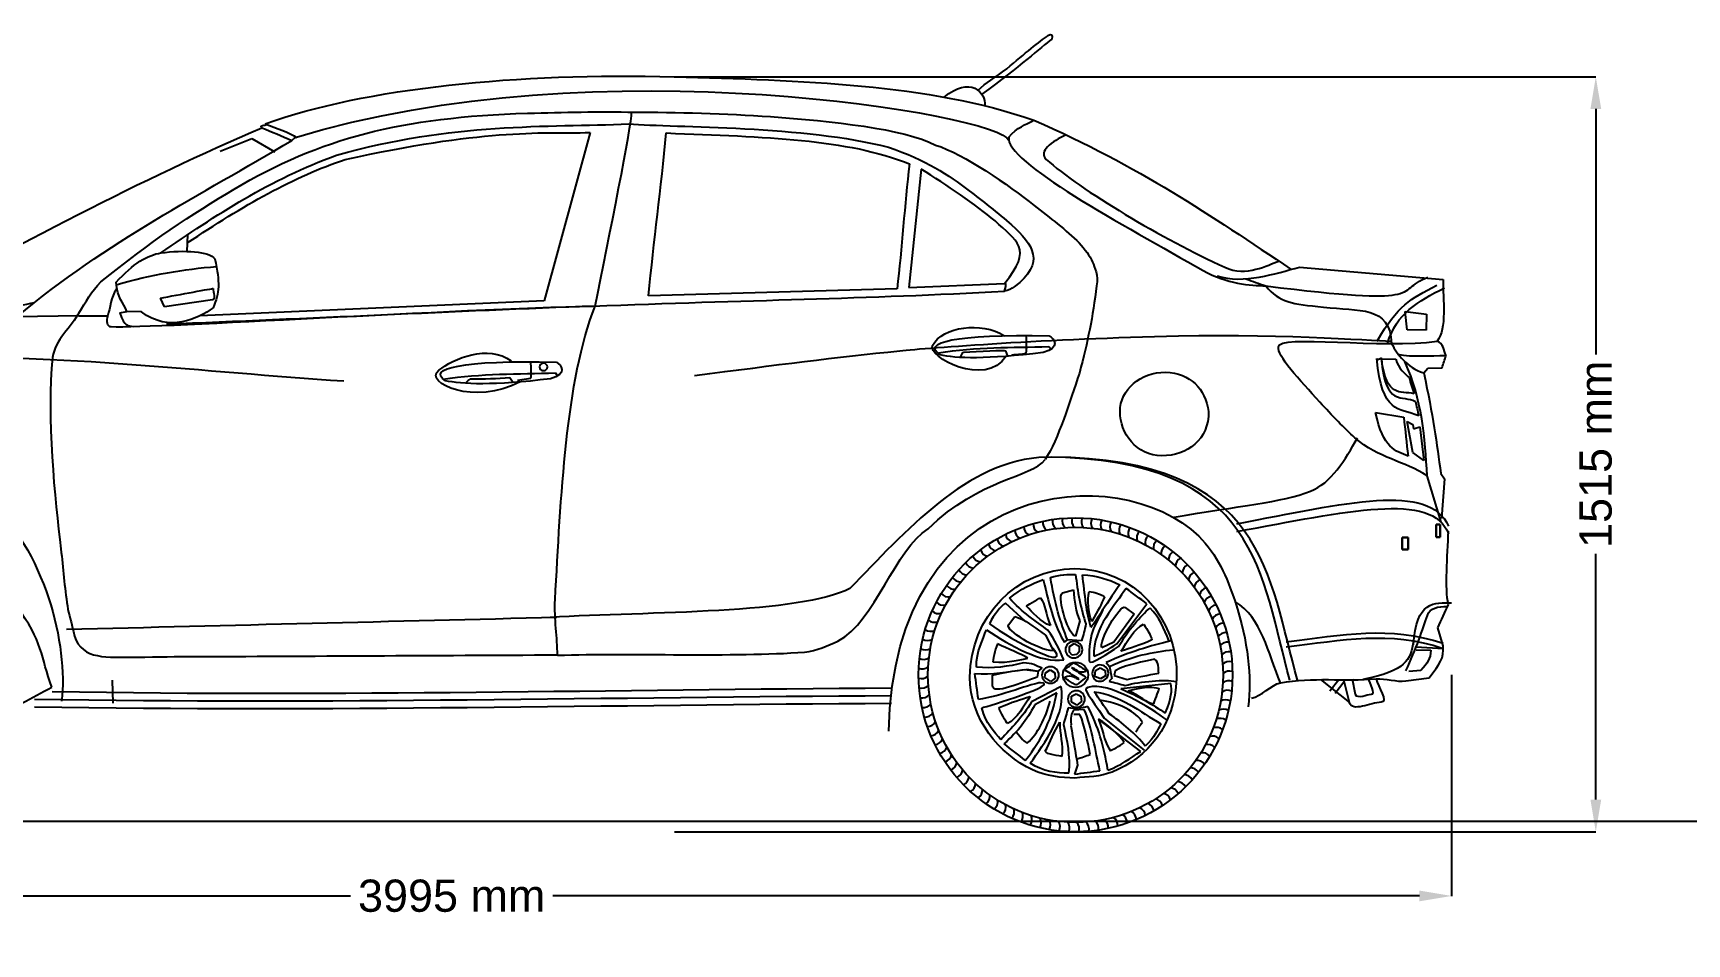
# Model space of a CAD drawing. Header units: millimetres. Extents: x 9317 to 18007, y 815 to 5389.
# Drawn here: x 11006 to 14347, y 3550 to 5389 of the extents above; entities that cross this region are included whole.
import ezdxf

# ---------------------------------------------------------------- set-up
doc = ezdxf.new("R2010")
doc.units = ezdxf.units.MM
doc.header["$MEASUREMENT"] = 0
doc.layers.add('Layer 1', color=7, linetype='Continuous')
doc.styles.get("Standard").update_dxf_attribs({"font": 'arial.ttf'})
doc.dimstyles.get("Standard").update_dxf_attribs({"dimtxt": 65, "dimasz": 65, "dimexe": 0.18, "dimexo": 0.0625, "dimgap": 20, "dimtad": 0, "dimdec": 1, "dimzin": 0, "dimdsep": 46, "dimtxsty": 'Standard', "dimcen": 0.09, "dimadec": 0, "dimazin": 0, "dimtfac": 1, "dimtdec": 1, "dimtofl": 0, "dimtmove": 0, "dimatfit": 3, "dimfxl": 0, "dimtolj": 1, "dimtzin": 0, "dimarcsym": 0})

# ---------------------------------------------------------------- blocks, each defined once
blk = doc.blocks.new('*D26')
at = {"color": 0, "lineweight": -2, "transparency": 16777216}
for p, q in [((9831.6, 4092.8), (9831.6, 3646.4)), ((13871.7, 4092.8), (13871.7, 3646.4)), ((9896.6, 3646.6), (11647.2, 3646.6)), ((13806.7, 3646.6), (12056.1, 3646.6))]:
    blk.add_line(p, q, dxfattribs=at)
at = {"color": 0, "transparency": 16777216}
for points in [[(9896.6, 3657.4), (9896.6, 3635.7), (9831.6, 3646.6)], [(13806.7, 3657.4), (13806.7, 3635.7), (13871.7, 3646.6)]]:
    blk.add_solid(points, dxfattribs=at)
at = {"layer": 'Defpoints', "color": 0, "transparency": 16777216}
for p in [(9831.6, 4092.9), (13871.7, 4092.9), (13871.7, 3646.6)]:
    blk.add_point(p, dxfattribs=at)
at = {"color": 0, "transparency": 16777216, "insert": (11851.7, 3646.6), "char_height": 65, "attachment_point": 5}
blk.add_mtext('\\A1;3995 mm', dxfattribs=at)
blk = doc.blocks.new('*D28')
at = {"color": 0, "lineweight": -2, "transparency": 16777216}
for p, q in [((12301.5, 5301), (14163.1, 5301)), ((14162.9, 5236), (14162.9, 4739.9)), ((14162.9, 3841.1), (14162.9, 4337.2)), ((12301.5, 3776.1), (14163.1, 3776.1))]:
    blk.add_line(p, q, dxfattribs=at)
at = {"color": 0, "transparency": 16777216}
for points in [[(14152.1, 5236), (14173.8, 5236), (14162.9, 5301)], [(14152.1, 3841.1), (14173.8, 3841.1), (14162.9, 3776.1)]]:
    blk.add_solid(points, dxfattribs=at)
at = {"layer": 'Defpoints', "color": 0, "transparency": 16777216}
for p in [(12301.4, 5301), (12301.4, 3776.1), (14162.9, 3776.1)]:
    blk.add_point(p, dxfattribs=at)
at = {"color": 0, "transparency": 16777216, "insert": (14162.9, 4538.6), "char_height": 65, "attachment_point": 5, "rotation": 90}
blk.add_mtext('\\A1;1515 mm', dxfattribs=at)

msp = doc.modelspace()

# ---------------------------------------------------------------- linework, layer by layer
at = {"color": 5}
msp.add_line((9316.64, 3797.72), (18006.54, 3797.72), dxfattribs=at)
for radius in [317.07, 298.03, 25.51, 25.51]:
    msp.add_circle((13111.88, 4093.13), radius)
for centre, start, end in [((13122.67, 4404.03), 160.73529, 224.08559), ((12989.27, 4379.03), 185.93529, 249.28559), ((13007.46, 4386.17), 182.33529, 245.68559), ((13026.07, 4392.14), 178.73529, 242.08559), ((13045.01, 4396.94), 175.13529, 238.48559), ((13064.22, 4400.54), 171.53529, 234.88559), ((13083.62, 4402.93), 167.93529, 231.28559), ((13103.12, 4404.09), 164.33529, 227.68559), ((13142.17, 4402.73), 157.13529, 220.48559), ((13161.55, 4400.22), 153.53529, 216.88559), ((13180.73, 4396.5), 149.93529, 213.28559), ((13199.64, 4391.57), 146.33529, 209.68559), ((13218.21, 4385.47), 142.73529, 206.08559), ((13236.36, 4378.22), 139.13529, 202.48559), ((13254.01, 4369.84), 135.53529, 198.88559), ((12937.87, 4350.99), 196.73529, 260.08559), ((12954.4, 4361.41), 193.13529, 256.48559), ((12971.56, 4370.77), 189.53529, 252.88559), ((13271.11, 4360.37), 131.93529, 195.28559), ((13287.57, 4349.85), 128.33529, 191.68559), ((13303.34, 4338.31), 124.73529, 188.08559), ((12906.92, 4327.15), 203.93529, 267.28559), ((12922.02, 4339.56), 200.33529, 263.68559), ((13318.36, 4325.8), 121.13529, 184.48559), ((13332.56, 4312.38), 117.53529, 180.88559), ((13345.89, 4298.09), 113.93529, 177.28559), ((12879.21, 4299.62), 211.13529, 274.48559), ((12892.63, 4313.82), 207.53529, 270.88559), ((13358.3, 4282.99), 110.33529, 173.68559), ((13369.74, 4267.14), 106.73529, 170.08559), ((12855.16, 4268.83), 218.33529, 281.68559), ((12866.7, 4284.6), 214.73529, 278.08559), ((13380.15, 4250.61), 103.13529, 166.48559), ((13389.51, 4233.45), 99.53529, 162.88559), ((12835.17, 4235.27), 225.53529, 288.88559), ((12844.64, 4252.36), 221.93529, 285.28559), ((13397.77, 4215.74), 95.93529, 159.28559), ((13404.91, 4197.55), 92.33529, 155.68559), ((12819.53, 4199.47), 232.73529, 296.08559), ((12826.79, 4217.61), 229.13529, 292.48559), ((13410.89, 4178.94), 88.73529, 152.08559), ((13415.68, 4160), 85.13529, 148.48559), ((12808.51, 4161.99), 239.93529, 303.28559), ((12813.43, 4180.9), 236.33529, 299.68559), ((13419.28, 4140.79), 81.53529, 144.88559), ((12802.27, 4123.42), 247.13529, 310.48559), ((12804.79, 4142.8), 243.53529, 306.88559), ((13421.67, 4121.39), 77.93529, 141.28559), ((13422.83, 4101.88), 74.33529, 137.68559), ((12800.98, 4103.92), 250.73529, 314.08559), ((13421.48, 4062.84), 67.13529, 130.48559), ((13422.77, 4082.34), 70.73529, 134.08559), ((12800.92, 4084.38), 254.33529, 317.68559), ((12802.08, 4064.87), 257.93529, 321.28559), ((13415.24, 4024.28), 59.93529, 123.28559), ((13418.96, 4043.46), 63.53529, 126.88559), ((12804.47, 4045.48), 261.53529, 324.88559), ((12808.07, 4026.27), 265.13529, 328.48559), ((13410.32, 4005.36), 56.33529, 119.68559), ((12812.86, 4007.32), 268.73529, 332.08559), ((12818.84, 3988.72), 272.33529, 335.68559), ((13396.96, 3968.65), 49.13529, 112.48559), ((13404.22, 3986.8), 52.73529, 116.08559), ((12825.98, 3970.52), 275.93529, 339.28559), ((12834.24, 3952.81), 279.53529, 342.88559), ((13379.11, 3933.9), 41.93529, 105.28559), ((13388.59, 3951), 45.53529, 108.88559), ((12843.6, 3935.66), 283.13529, 346.48559), ((12854.01, 3919.12), 286.73529, 350.08559), ((13357.05, 3901.66), 34.73529, 98.08559), ((13368.59, 3917.44), 38.33529, 101.68559), ((12865.45, 3903.28), 290.33529, 353.68559), ((12877.86, 3888.18), 293.93529, 357.28559), ((13316.83, 3859.11), 23.93529, 87.28559), ((13331.12, 3872.45), 27.53529, 90.88559), ((13344.54, 3886.65), 31.13529, 94.48559), ((12891.19, 3873.89), 297.53529, 0.88559), ((12905.39, 3860.46), 301.13529, 4.48559), ((12920.41, 3847.96), 304.73529, 8.08559), ((13269.35, 3824.85), 13.13529, 76.48559), ((13285.88, 3835.27), 16.73529, 80.08559), ((13301.73, 3846.71), 20.33529, 83.68559), ((12936.18, 3836.42), 308.33529, 11.68559), ((12952.65, 3825.89), 311.93529, 15.28559), ((12969.74, 3816.42), 315.53529, 18.88559), ((12987.39, 3808.04), 319.13529, 22.48559), ((13005.54, 3800.79), 322.73529, 26.08559), ((13197.68, 3794.12), 358.73529, 62.08559), ((13216.29, 3800.1), 2.33529, 65.68559), ((13234.48, 3807.23), 5.93529, 69.28559), ((13252.19, 3815.5), 9.53529, 72.88559), ((13024.11, 3794.69), 326.33529, 29.68559), ((13043.02, 3789.77), 329.93529, 33.28559), ((13062.2, 3786.04), 333.53529, 36.88559), ((13081.58, 3783.53), 337.13529, 40.48559), ((13101.08, 3782.24), 340.73529, 44.08559), ((13120.63, 3782.18), 344.33529, 47.68559), ((13140.13, 3783.34), 347.93529, 51.28559), ((13159.53, 3785.72), 351.53529, 54.88559), ((13178.74, 3789.32), 355.13529, 58.48559)]:
    msp.add_arc(centre, 18.51, start, end)
at = {"layer": 'Layer 1'}
for p, q in [((11528.83, 5172.63), (11536.68, 5179.56)), ((12131.13, 5188.24), (12038.18, 4848.62)), ((11383.98, 5150.73), (11447.97, 5176.51)), ((11447.97, 5176.51), (11494.74, 5149.42)), ((11317.09, 4948.42), (11318.66, 4982.36)), ((13564, 4916.66), (13854.38, 4891.46)), ((12038.18, 4848.62), (11343.25, 4818.33)), ((11098.41, 4818.44), (10973.23, 4816.21)), ((11098.41, 4818.44), (11157.33, 4818.44)), ((11181.64, 4824.34), (11195.37, 4827.13)), ((13778.12, 4826.97), (13820.8, 4821.61)), ((13778.12, 4826.97), (13820.8, 4821.61)), ((13782.13, 4789.91), (13778.12, 4826.97)), ((13820.8, 4821.61), (13820.32, 4789.22)), ((13820.8, 4821.61), (13820.32, 4789.22)), ((13820.32, 4789.22), (13782.13, 4789.91)), ((13820.32, 4789.22), (13782.13, 4789.91)), ((13793, 4542.1), (13781.58, 4604.54)), ((13781.58, 4604.54), (13793, 4598.93)), ((13793, 4598.93), (13794.33, 4590.13)), ((13794.33, 4590.13), (13807.54, 4594.12)), ((13807.54, 4594.12), (13815.33, 4525.83)), ((13815.33, 4525.83), (13793, 4542.1)), ((13848.41, 4396.87), (13840.67, 4396.87)), ((13840.67, 4396.87), (13840.67, 4371.15)), ((13840.67, 4396.87), (13848.41, 4396.87)), ((13840.67, 4371.15), (13840.67, 4396.87)), ((13848.41, 4371.15), (13848.41, 4396.87)), ((13848.41, 4396.87), (13848.41, 4371.15)), ((13783.55, 4370.31), (13771.66, 4370.31)), ((13771.66, 4370.31), (13771.66, 4346.19)), ((13771.66, 4370.31), (13783.55, 4370.31)), ((13771.66, 4346.19), (13771.66, 4370.31)), ((13771.66, 4346.19), (13783.55, 4346.19)), ((13783.55, 4346.19), (13771.66, 4346.19)), ((13783.55, 4346.19), (13783.55, 4370.31)), ((13783.55, 4370.31), (13783.55, 4346.19)), ((13840.67, 4371.15), (13848.41, 4371.15)), ((13848.41, 4371.15), (13840.67, 4371.15)), ((13099.4, 4150.23), (13109.27, 4156.09)), ((13099.55, 4139), (13099.4, 4150.23)), ((13109.27, 4156.09), (13119, 4150.91)), ((13119, 4150.91), (13119, 4139.5)), ((13799.86, 4149.49), (13854.4, 4146.57)), ((13105.43, 4133.14), (13099.55, 4139)), ((13114.62, 4133.96), (13105.43, 4133.14)), ((13119, 4139.5), (13114.62, 4133.96)), ((11165.79, 4082.32), (11167.52, 4035.83)), ((13050.13, 4087.55), (13050.97, 4097.11)), ((13061.7, 4079.68), (13050.13, 4087.55)), ((13050.97, 4097.11), (13060.68, 4103.3)), ((13060.68, 4103.3), (13070.42, 4097.45)), ((13070.91, 4086.55), (13061.7, 4079.68)), ((13070.42, 4097.45), (13070.91, 4086.55)), ((13151.18, 4090.05), (13152.37, 4101.94)), ((13162.42, 4085.19), (13151.18, 4090.05)), ((13152.37, 4101.94), (13161.58, 4106.97)), ((13161.58, 4106.97), (13171.95, 4102.12)), ((13172.47, 4090.88), (13162.42, 4085.19)), ((13171.95, 4102.12), (13172.47, 4090.88)), ((13607.09, 4083.4), (13665.41, 4037.2)), ((13643.91, 4083.26), (13625.93, 4060.3)), ((13654.2, 4078.15), (13636.25, 4055.15)), ((13103.73, 4050.02), (13113.12, 4054.87)), ((13103.88, 4037.79), (13103.73, 4050.02)), ((13113.12, 4054.87), (13122.34, 4049.86)), ((13122.34, 4049.86), (13124.17, 4039.12)), ((13114.46, 4031.75), (13103.88, 4037.79)), ((13124.17, 4039.12), (13114.46, 4031.75))]:
    msp.add_line(p, q, dxfattribs=at)
for points in [[(12973.34, 5317.09), (13009.33, 5348.88), (13039.49, 5372.11), (13056.26, 5384.18)], [(13056.26, 5384.18), (13063.37, 5389.3), (13066.18, 5385.71), (13063.79, 5377.33)], [(11533.42, 5177.51), (12145.2, 5367.28), (12962.32, 5222.78), (12977.07, 5173.04)], [(13063.79, 5377.33), (13041.61, 5359.93), (12999.46, 5322.32), (12922.84, 5265.65)], [(12915.02, 5273.84), (12930.69, 5289.17), (12948.54, 5299.12), (12973.34, 5317.09)], [(11475.12, 5206.12), (11677.75, 5278.72), (11986.03, 5309.75), (12301.4, 5300.98)], [(12301.4, 5300.98), (12554.58, 5293.94), (12815.25, 5287.2), (13027.75, 5213.47)], [(12846.67, 5259.8), (12898.12, 5303.63), (12932.16, 5269.69), (12928.64, 5242.47)], [(11412.46, 5074.27), (11585.25, 5176.9), (11750.64, 5219.84), (12005.08, 5227.4)], [(12005.08, 5227.4), (12077.71, 5229.56), (12149.6, 5231.1), (12220.52, 5229.56)], [(12141.63, 4837.89), (12167.93, 4970.15), (12217.12, 5209.98), (12214.88, 5228.3)], [(12216.23, 5229.63), (12306.28, 5229.35), (12406.36, 5227.06), (12495.5, 5220.63)], [(12495.5, 5220.63), (12618.39, 5211.73), (12765.09, 5196.27), (12828.96, 5163.2)], [(12977.02, 5179.19), (12993.95, 5199.19), (13010.93, 5203.99), (13027.76, 5213.47)], [(13027.76, 5213.47), (13134.74, 5166.46), (13223.78, 5118.37), (13306.48, 5068.42)], [(10712.08, 4811.85), (10971.86, 4963.74), (11227.78, 5094.48), (11468.23, 5198.16)], [(11468.3, 5198.22), (11461.74, 5203.81), (11475.6, 5202.31), (11477.88, 5204.97)], [(11468.3, 5198.22), (11488.48, 5189.69), (11507.88, 5181.47), (11528.83, 5172.63)], [(11475.14, 5206.12), (11496.29, 5196.59), (11526.85, 5188.66), (11538.61, 5177.53)], [(11619.19, 5142.62), (11852.24, 5209.08), (12044.09, 5198.92), (12209.79, 5205.91)], [(11636.42, 5134.04), (11912.15, 5194.52), (12026.12, 5187.46), (12131.19, 5188.24)], [(12209.79, 5205.91), (12303.37, 5198.24), (12565.98, 5202.86), (12733.8, 5158.84)], [(12249.56, 4858.44), (12259.72, 4969.86), (12274.96, 5076.14), (12285.1, 5187.56)], [(12285.1, 5187.56), (12485.74, 5179.37), (12650.07, 5175.98), (12776.35, 5125.14)], [(12977.02, 5179.19), (12967.65, 5130.1), (13209.68, 5000.78), (13369.77, 4909.57)], [(13092.81, 5183.7), (13063.83, 5170.26), (13035.7, 5149.79), (13052.81, 5134.22)], [(10973.29, 4816.24), (11158.47, 4970.44), (11344.3, 5062.07), (11528.83, 5172.63)], [(12733.8, 5158.84), (12810.81, 5133.04), (12854.86, 5102.83), (12897.01, 5070.89)], [(12828.96, 5163.2), (12887.07, 5144.99), (12976.57, 5082.2), (13028.33, 5041.2)], [(11264.19, 4945.14), (11374.82, 5021.8), (11485.72, 5094.3), (11619.19, 5142.62)], [(11317.59, 4965.56), (11430.06, 5040.47), (11533.89, 5100.18), (11636.42, 5134.04)], [(12776.35, 5125.14), (12766.82, 5042.88), (12761.02, 4954.77), (12751.49, 4872.56)], [(12800.32, 5114.38), (12800.32, 5114.38), (12774.91, 4875.39), (12774.91, 4875.39)], [(12949.25, 5010.28), (12909.9, 5042.65), (12851.55, 5082.52), (12800.32, 5114.38)], [(13052.81, 5134.22), (13120.71, 5072.38), (13289.98, 4972.62), (13413.22, 4916.26)], [(11143.26, 4886.6), (11241.74, 4967.1), (11328.31, 5024.27), (11412.46, 5074.27)], [(12897.01, 5070.89), (12922.21, 5051.81), (12955.94, 5025.16), (12982.66, 5001.75)], [(13306.48, 5068.42), (13389.22, 5018.45), (13465.62, 4966.61), (13547.39, 4912.09)], [(13028.33, 5041.2), (13044.71, 5028.24), (13060.7, 5016.03), (13075.5, 5004.06)], [(12968.14, 4883.45), (13027.86, 4954.74), (12992.4, 4969.44), (12949.25, 5010.28)], [(12982.66, 5001.75), (13026.86, 4963.06), (13052, 4924.24), (12988.17, 4876.92)], [(13075.5, 5004.06), (13107.89, 4977.84), (13135.48, 4953.35), (13146.13, 4926.66)], [(11173.92, 4886.13), (11207.57, 4923.69), (11238.57, 4941.57), (11264.16, 4945.14)], [(11264.16, 4945.14), (11310.86, 4952.09), (11362.96, 4948.31), (11373.19, 4933.51)], [(11173.98, 4881.04), (11245.25, 4901.75), (11311.18, 4912.59), (11376.54, 4917.73)], [(11373.19, 4933.51), (11384.11, 4884.21), (11382.46, 4865.6), (11369.65, 4834.29)], [(13146.13, 4926.66), (13150.36, 4917.21), (13158.63, 4899.31), (13154.32, 4879.12)], [(13398.14, 4898.86), (13451.03, 4881.7), (13515.68, 4903.72), (13564, 4916.66)], [(13413.22, 4916.26), (13457.16, 4896.18), (13499.91, 4921.3), (13522.72, 4928.52)], [(11098.41, 4823.58), (11113.23, 4846.68), (11123.39, 4867.84), (11143.26, 4886.6)], [(11195.37, 4827.15), (11188.23, 4846.81), (11176.57, 4852.19), (11173.92, 4886.13)], [(12774.91, 4875.39), (12774.91, 4875.39), (12968.14, 4883.45), (12968.14, 4883.45)], [(12968.21, 4868.05), (12969.8, 4873.09), (12974.29, 4882.54), (12969.1, 4885)], [(13154.32, 4879.12), (13146.92, 4815), (13136.63, 4767.31), (13119.73, 4702.4)], [(13369.77, 4909.57), (13417.46, 4882.38), (13465.33, 4879.91), (13496.15, 4878.57)], [(13456.23, 4893.09), (13471.95, 4887.37), (13480.45, 4884.27), (13496.15, 4878.55)], [(13496.15, 4878.6), (13827.92, 4837.84), (13752.35, 4866.58), (13823.49, 4896.63)], [(13496.15, 4878.55), (13523.97, 4845.5), (13548.65, 4842.01), (13613.11, 4835.95)], [(13721.24, 4767.2), (13763.39, 4839.83), (13787.44, 4851.96), (13841.59, 4879.96)], [(13854.38, 4891.46), (13853.82, 4852.3), (13862.59, 4791.54), (13842.59, 4767.33)], [(10885.27, 4833.56), (10926.5, 4832.3), (10967.77, 4836.21), (11009, 4845.26)], [(11174.82, 4871.85), (11162.93, 4856.81), (11161.48, 4832.9), (11157.31, 4819.72)], [(11263.27, 4854.19), (11298.76, 4860.67), (11369.65, 4873.61), (11369.65, 4873.61)], [(11271.33, 4836.1), (11271.33, 4836.1), (11263.27, 4854.19), (11263.27, 4854.19)], [(11368.76, 4850.38), (11368.76, 4850.38), (11271.33, 4836.1), (11271.33, 4836.1)], [(11369.65, 4873.61), (11369.34, 4865.87), (11375.72, 4851.43), (11368.76, 4850.38)], [(12136.51, 4837.89), (12443.9, 4849.96), (12690.91, 4852.82), (12968.14, 4867.99)], [(12751.49, 4872.56), (12751.49, 4872.56), (12249.56, 4858.44), (12249.56, 4858.44)], [(12988.17, 4876.92), (12982.18, 4872.48), (12976.18, 4869.83), (12968.14, 4868.02)], [(13741.88, 4762.06), (13760.54, 4824), (13802.93, 4846.84), (13857.08, 4874.82)], [(11098.38, 4824.42), (11084.92, 4797.07), (11049.35, 4768.67), (11045.6, 4734.13)], [(11157.31, 4819.72), (11153.16, 4806.57), (11154.29, 4796.99), (11163.69, 4796.36)], [(11163.69, 4796.36), (11259.75, 4793.32), (11865.5, 4832.56), (12136.51, 4837.89)], [(11181.64, 4824.34), (11190.62, 4794.37), (11197.49, 4799.75), (11208.75, 4796.68)], [(11224.84, 4826.26), (11224.84, 4826.26), (11195.37, 4827.15), (11195.37, 4827.15)], [(11369.65, 4834.29), (11338.34, 4811.95), (11281.17, 4783.37), (11224.84, 4826.26)], [(12141.63, 4837.89), (11860.01, 4827.31), (11557.01, 4811.87), (11275.37, 4801.32)], [(12060.65, 4245.05), (12071.99, 4448.47), (12082.04, 4688.62), (12141.63, 4837.89)], [(13613.11, 4835.95), (13683.74, 4827.39), (13747.5, 4839.78), (13750.36, 4762.06)], [(12756.76, 4747.62), (12815.01, 4753.63), (13058.85, 4772.29), (13319.91, 4777.7)], [(12838.24, 4739.43), (12799.58, 4763.71), (12867.19, 4782.53), (13058.6, 4777.65)], [(12822.97, 4758.49), (12844.2, 4796.6), (12921.21, 4807.31), (12968.25, 4778.12)], [(13012.27, 4744.08), (13013.11, 4750.22), (13012.71, 4764.87), (13012.48, 4778.41)], [(13058.6, 4777.65), (13068.65, 4772.85), (13082.37, 4753.29), (13046.52, 4744.16)], [(13319.91, 4777.7), (13541.44, 4782.32), (13740.19, 4766.44), (13750.11, 4767.17)], [(13521.9, 4755.5), (13519.4, 4781.95), (13734.61, 4750.48), (13842.57, 4767.28)], [(11825.47, 4708.17), (11855.11, 4732.29), (11925.58, 4761.56), (11971.94, 4727.36)], [(12342.49, 4697.67), (12510.37, 4719.59), (12627.65, 4734.34), (12756.76, 4747.62)], [(12971.93, 4736.44), (12930.01, 4671.37), (12810.47, 4736.05), (12822.97, 4758.49)], [(12834.99, 4743.48), (12912.21, 4755.92), (12982.45, 4753.87), (13057.67, 4756.07)], [(13046.52, 4744.16), (12933.29, 4729.85), (12869.92, 4732.08), (12838.24, 4739.43)], [(12880.21, 4736.05), (12882.34, 4739.04), (12882.92, 4744.97), (12886.59, 4745.1)], [(12886.59, 4745.1), (12914.65, 4746), (12970.03, 4749.78), (12970.72, 4747.75)], [(12970.72, 4747.75), (12970.72, 4747.75), (12974.47, 4736.63), (12974.47, 4736.63)], [(12983.13, 4739.72), (12992.84, 4741.19), (13011.74, 4739.96), (13012.27, 4744.08)], [(13057.67, 4756.07), (13057.67, 4756.07), (13062.48, 4750.67), (13062.48, 4750.67)], [(13605.68, 4643.73), (13565.1, 4688.62), (13517.15, 4738.59), (13521.9, 4755.5)], [(13750.36, 4762.06), (13762.14, 4740.48), (13780.25, 4714.5), (13815.24, 4702.92)], [(13860.31, 4738.33), (13855.98, 4748.3), (13854.38, 4762.45), (13842.59, 4767.28)], [(10751.56, 4735.21), (11071.68, 4740.8), (11347.68, 4705.6), (11633.62, 4686.73)], [(11045.6, 4734.13), (11032.97, 4617.51), (11050.17, 4444.35), (11062.24, 4347.68)], [(11838.94, 4687.25), (11800.25, 4711.53), (11871.72, 4729.51), (12063.12, 4724.66)], [(12011.83, 4692.16), (12012.8, 4702), (12011.62, 4714.08), (12011.96, 4725.42)], [(12063.12, 4724.66), (12073.17, 4719.85), (12086.9, 4700.3), (12051.04, 4691.14)], [(13720.58, 4731.85), (13722.11, 4726.23), (13729.38, 4736.57), (13729.77, 4731.43)], [(13805.07, 4616.54), (13764.15, 4631.76), (13730.66, 4621.37), (13720.58, 4731.85)], [(13729.77, 4731.43), (13737.15, 4632.34), (13772.79, 4659.95), (13798.36, 4645.36)], [(13729.77, 4731.43), (13729.77, 4731.43), (13758.8, 4731.01), (13758.8, 4731.01)], [(13795.68, 4660.58), (13767.01, 4668.19), (13741.05, 4650.69), (13729.77, 4731.43)], [(13758.8, 4731.01), (13763.94, 4711.29), (13779.56, 4699.61), (13785.62, 4693.39)], [(13762.14, 4740.48), (13794.85, 4734.94), (13827.55, 4737.96), (13860.28, 4738.33)], [(13822.19, 4494.8), (13817.38, 4571.84), (13812.6, 4648.85), (13776.91, 4725.86)], [(13815.24, 4702.92), (13815.24, 4702.92), (13823.3, 4712.32), (13823.3, 4712.32)], [(13823.3, 4712.32), (13823.3, 4712.32), (13852.25, 4713.39), (13852.25, 4713.39)], [(13852.25, 4713.39), (13854.93, 4721.72), (13857.61, 4730.01), (13860.31, 4738.33)], [(11989.97, 4684.66), (11898.1, 4635.65), (11794.31, 4682.82), (11825.47, 4708.17)], [(11834.37, 4690.48), (11911.41, 4701.77), (11986.11, 4700.53), (12061.41, 4703.19)], [(12051.04, 4691.14), (11937.81, 4676.83), (11870.59, 4679.9), (11838.94, 4687.25)], [(11881.8, 4684.44), (11884.14, 4686.57), (11886.5, 4688.67), (11888.84, 4690.8)], [(11888.84, 4690.8), (11917.34, 4691.48), (11943.46, 4690.51), (11969.26, 4693.81)], [(11969.26, 4693.81), (11969.26, 4693.81), (11975.69, 4683.55), (11975.69, 4683.55)], [(11984.35, 4688.46), (11984.35, 4688.46), (12011.83, 4692.16), (12011.83, 4692.16)], [(12061.41, 4703.19), (12061.41, 4703.19), (12065.3, 4696.57), (12065.3, 4696.57)], [(13119.73, 4702.4), (13100.88, 4645.62), (13077.26, 4569.35), (13050.43, 4527.74)], [(13293.8, 4704.13), (13344.46, 4702.79), (13373.41, 4670.85), (13380.68, 4624.78)], [(13785.62, 4693.39), (13788.98, 4682.47), (13792.34, 4671.53), (13795.68, 4660.58)], [(13815.24, 4702.92), (13833.64, 4618.04), (13842.28, 4560.29), (13849.58, 4499.69)], [(13798.36, 4645.36), (13800.59, 4635.78), (13802.84, 4626.17), (13805.07, 4616.54)], [(13676.34, 4572.1), (13655.66, 4590.5), (13629.46, 4617.43), (13605.68, 4643.73)], [(13717.93, 4622.94), (13717.93, 4622.94), (13774.91, 4613.34), (13774.91, 4613.34)], [(13783.63, 4534.91), (13758.11, 4545.25), (13733.26, 4549.69), (13717.93, 4622.94)], [(13774.91, 4613.34), (13777.8, 4587.19), (13780.71, 4561.05), (13783.63, 4534.91)], [(13586.58, 4464.07), (13627.23, 4479.39), (13657.57, 4528.22), (13681.49, 4572.08)], [(13822.2, 4494.86), (13776.26, 4525.28), (13724.16, 4529.98), (13676.34, 4572.1)], [(13052.38, 4532.86), (12892.09, 4527.64), (12766.65, 4380.31), (12656.2, 4267.5)], [(12734.7, 3979.16), (12744.55, 4494.15), (13200.42, 4529.37), (13360.77, 4372.96)], [(12814.07, 4388.16), (12920.24, 4491.13), (13021.8, 4491.05), (13050.43, 4527.74)], [(13545.08, 4082.14), (13486.12, 4289.31), (13487.73, 4530.18), (13052.38, 4532.86)], [(13560.47, 4082.14), (13501.49, 4289.31), (13497.97, 4530.18), (13062.6, 4532.86)], [(13437.76, 4398.42), (13659.45, 4439.97), (13825.89, 4482.57), (13865.05, 4393.59)], [(13850.7, 4401.15), (13850.7, 4401.15), (13822.2, 4494.86), (13822.2, 4494.86)], [(13849.58, 4499.69), (13849.58, 4499.69), (13857.08, 4488.98), (13857.08, 4488.98)], [(13857.08, 4488.98), (13857.08, 4488.98), (13851.17, 4409.08), (13851.17, 4409.08)], [(10909.69, 4452.07), (11031.22, 4345.53), (11076.94, 4152.77), (11063.71, 4040.11)], [(13311.08, 4411.47), (13442.53, 4434.3), (13528.49, 4441.55), (13586.58, 4464.07)], [(13437.83, 4382.96), (13659.49, 4422.44), (13833.17, 4464.91), (13865.12, 4378.16)], [(12631.73, 4161.03), (12707.79, 4202.01), (12747.93, 4347.66), (12814.07, 4388.16)], [(13865.14, 4235.29), (13857.61, 4267.5), (13863.54, 4332.04), (13865.14, 4383.3)], [(11062.24, 4347.68), (11067.1, 4308.76), (11069.38, 4270.38), (11075.39, 4232.3)], [(13360.77, 4372.96), (13398.2, 4336.42), (13418.06, 4290.12), (13434.07, 4241.33)], [(12978.77, 4247.98), (13001.13, 4266.19), (13024.46, 4278.06), (13046.82, 4285.54)], [(13046.82, 4285.54), (13060, 4227.87), (13071.5, 4187.64), (13089.37, 4158.84)], [(13061.55, 4289.53), (13079.42, 4295.67), (13097.33, 4296.46), (13112.15, 4295.91)], [(13095.75, 4163.83), (13082.34, 4196.38), (13068.27, 4240.94), (13061.55, 4289.53)], [(13110.58, 4307.92), (13227.62, 4307.92), (13320.62, 4209.71), (13315.92, 4085.32)], [(13112.15, 4295.91), (13115.38, 4263.02), (13123.12, 4224.38), (13132.6, 4196.38)], [(13125.88, 4295.22), (13155.49, 4293.54), (13178.4, 4286.17), (13201.66, 4275.09)], [(13142.65, 4189.66), (13134.57, 4214.91), (13130.53, 4256.72), (13125.88, 4295.22)], [(12656.2, 4267.5), (12556.8, 4215.89), (12250.67, 4220.64), (12050.4, 4209.23)], [(12065.46, 4133.42), (12065.27, 4167.81), (12058.45, 4205.45), (12060.65, 4245.05)], [(13055.88, 4183.3), (13033.2, 4200.6), (13002.7, 4219.76), (12978.77, 4247.95)], [(13013.33, 4231.13), (13011.12, 4233.23), (13035.19, 4244.7), (13040.99, 4248.95)], [(13040.99, 4248.95), (13051.7, 4235.27), (13051.39, 4215.51), (13061.02, 4192.52)], [(13111.81, 4171.54), (13100.66, 4168.53), (13073.18, 4247.09), (13085.33, 4259.03)], [(13085.33, 4259.03), (13085.33, 4259.03), (13108.11, 4264.72), (13108.11, 4264.72)], [(13108.11, 4264.72), (13109.08, 4242.62), (13112.6, 4219.81), (13120.89, 4202.39)], [(13144.57, 4201.02), (13137.98, 4220.68), (13135.14, 4242.05), (13139.21, 4261.68)], [(13139.21, 4261.68), (13150.55, 4259.61), (13158.85, 4257.82), (13170.55, 4250.63)], [(13201.66, 4275.09), (13184, 4253.65), (13143.97, 4185.46), (13142.65, 4189.66)], [(13170.55, 4250.63), (13163.02, 4234.3), (13158.64, 4225.25), (13144.57, 4201.02)], [(13214.02, 4267.74), (13192.84, 4234.07), (13147.33, 4189.31), (13148.69, 4130.65)], [(13256.25, 4236.59), (13242.19, 4246.95), (13228.12, 4257.35), (13214.02, 4267.74)], [(11043.77, 4068.3), (11021.74, 4128.78), (11025.68, 4162.19), (10973.24, 4230.36)], [(11073.67, 4185.24), (11405.75, 4193.4), (11733.82, 4201.46), (12063.97, 4209.57)], [(11075.39, 4232.3), (11078.12, 4215.1), (11083.92, 4198.81), (11087.43, 4180.85)], [(12970.73, 4237.93), (12959.76, 4231.1), (12948.16, 4216.25), (12937.87, 4196.35)], [(13010.34, 4201.86), (13010.34, 4201.86), (12970.73, 4237.93), (12970.73, 4237.93)], [(12976.58, 4194.07), (12976.58, 4194.07), (12989.32, 4210.84), (12989.32, 4210.84)], [(12989.32, 4210.84), (13009.18, 4206.22), (13031.89, 4186.77), (13040.94, 4180.34)], [(13061.02, 4192.52), (13042.78, 4199.55), (13023.09, 4221.15), (13013.33, 4231.13)], [(13167.35, 4224.8), (13155.93, 4198.53), (13137.27, 4183.49), (13139.64, 4120.57)], [(13165.09, 4147.4), (13157.04, 4158.89), (13201.95, 4236.82), (13212.03, 4229.18)], [(13230.13, 4215.46), (13230.13, 4215.46), (13189.24, 4158.81), (13189.24, 4158.81)], [(13195.25, 4155.77), (13195.25, 4155.77), (13256.25, 4236.59), (13256.25, 4236.59)], [(13198.61, 4150.07), (13219.3, 4183.38), (13242.29, 4212.31), (13262.63, 4227.85)], [(13212.03, 4229.18), (13212.03, 4229.18), (13230.13, 4215.46), (13230.13, 4215.46)], [(13300.17, 4162.49), (13291.35, 4186.27), (13280.51, 4210.08), (13262.6, 4227.85)], [(13526.03, 4076.91), (13500.23, 4137.86), (13488.81, 4207.97), (13434.01, 4241.35)], [(13434.07, 4241.33), (13461.11, 4158.99), (13467.72, 4090.11), (13460.51, 4028.51)], [(13779.36, 4101.53), (13799.36, 4144.58), (13813.74, 4186), (13822.75, 4212.75)], [(13794.32, 4153.79), (13799.52, 4242.46), (13837.53, 4239.73), (13871.7, 4238.31)], [(13822.75, 4212.75), (13828.05, 4228.52), (13844.09, 4231.41), (13863.07, 4230.83)], [(13843.67, 4188.1), (13850.84, 4203.85), (13857.98, 4219.59), (13865.14, 4235.29)], [(11087.43, 4180.85), (11098.43, 4125.18), (11146.99, 4128.49), (11201.38, 4128.86)], [(12911.7, 4108.52), (12911.04, 4141.02), (12925.08, 4164.43), (12931.83, 4183.93)], [(12931.86, 4183.96), (12981.13, 4151.75), (13041.79, 4116.27), (13088.37, 4123.28)], [(12937.87, 4196.35), (12980.31, 4163.51), (13115.8, 4092.62), (13062.28, 4151.31)], [(13067.09, 4141.81), (13034.51, 4142.09), (12969.24, 4184.43), (12976.58, 4194.07)], [(13040.94, 4180.34), (13040.94, 4180.34), (13051.31, 4172.99), (13051.31, 4172.99)], [(13088.37, 4123.28), (13079.42, 4144.48), (13070.18, 4163.41), (13055.88, 4183.3)], [(13120.89, 4202.39), (13120.89, 4202.39), (13111.81, 4171.54), (13111.81, 4171.54)], [(13132.6, 4196.38), (13130.69, 4182.2), (13127.46, 4173.96), (13123.86, 4162.1)], [(13203.57, 4140.7), (13217.09, 4161.7), (13229.66, 4185.4), (13249.14, 4195.67)], [(13249.14, 4195.67), (13251.35, 4193.62), (13265.52, 4171.26), (13266.07, 4163.49)], [(13537.69, 4159.88), (13651.29, 4173.45), (13746.38, 4193.77), (13854.31, 4156.84)], [(13537.69, 4149.57), (13651.29, 4163.14), (13746.38, 4183.45), (13854.31, 4146.52)], [(13854.38, 4151.67), (13854.38, 4151.67), (13843.67, 4188.1), (13843.67, 4188.1)], [(12564.38, 4139.01), (12589.44, 4140.85), (12611.73, 4153.58), (12631.73, 4161.03)], [(12954.32, 4155.45), (12952.12, 4153.43), (12945.27, 4127.27), (12944.72, 4119.47)], [(13015.69, 4126.95), (13001.94, 4134.35), (12974.22, 4146.71), (12954.32, 4155.45)], [(13051.31, 4172.99), (13051.31, 4172.99), (13067.09, 4141.81), (13067.09, 4141.81)], [(13089.37, 4158.82), (13089.37, 4158.82), (13095.75, 4163.83), (13095.75, 4163.83)], [(13123.86, 4162.1), (13123.86, 4162.1), (13095.75, 4163.83), (13095.75, 4163.83)], [(13139.64, 4120.57), (13140.87, 4110.99), (13178.9, 4138.5), (13198.61, 4150.07)], [(13148.69, 4130.65), (13163.86, 4136.69), (13179.72, 4144.72), (13195.25, 4155.77)], [(13189.24, 4158.81), (13189.24, 4158.81), (13165.09, 4147.4), (13165.09, 4147.4)], [(13304.39, 4161.96), (13265.25, 4152.04), (13218.17, 4138.68), (13173.78, 4117.89)], [(13180.84, 4110.18), (13224.52, 4130.97), (13270.09, 4139.89), (13309.4, 4143.59)], [(13266.07, 4163.49), (13238.77, 4151.18), (13224.23, 4147.79), (13203.57, 4140.7)], [(13794.84, 4161.67), (13788.51, 4122.14), (13779.27, 4101.48), (13692.28, 4083.5)], [(13799.91, 4143.5), (13799.91, 4143.5), (13829.96, 4142.72), (13829.96, 4142.72)], [(13829.96, 4142.72), (13828.42, 4125.16), (13822.62, 4117.41), (13809.62, 4101.61)], [(13826.53, 4087.28), (13848, 4116.05), (13856.61, 4125.89), (13854.38, 4151.67)], [(11201.38, 4128.86), (11241.35, 4129.09), (11284.53, 4129.96), (11318.26, 4130.06)], [(11318.26, 4130.06), (11569.11, 4130.88), (11816.36, 4132.32), (12065.46, 4133.42)], [(12065.46, 4132.63), (12213, 4137.67), (12420.25, 4128.46), (12564.38, 4139.01)], [(13006.9, 4117.24), (12975.85, 4109.63), (12944.77, 4105.4), (12911.7, 4108.52)], [(12944.72, 4119.47), (12979.08, 4116.56), (13001.73, 4124.35), (13015.69, 4126.95)], [(13044.43, 4106.5), (13031.94, 4111.28), (13023.9, 4117.26), (13006.9, 4117.24)], [(13091.29, 4104.4), (13095.99, 4108.52), (13102.63, 4113.09), (13108.72, 4117.55)], [(13108.72, 4117.55), (13109.19, 4117.89), (13108.14, 4117.97), (13108.72, 4117.55)], [(13108.72, 4117.55), (13115.41, 4113.38), (13122.1, 4109.23), (13128.77, 4105.11)], [(13173.78, 4117.89), (13173.78, 4117.89), (13180.84, 4110.18), (13180.84, 4110.18)], [(13180.84, 4110.18), (13180.84, 4110.18), (13185.01, 4086.06), (13185.01, 4086.06)], [(13271.66, 4124.61), (13248.4, 4119.02), (13219.5, 4115.87), (13191.89, 4101.46)], [(13280.03, 4096.77), (13278.85, 4106), (13281.5, 4118.37), (13271.66, 4124.61)], [(12908.36, 4095.77), (12944.24, 4092.75), (12974.66, 4099.73), (13008.52, 4103.83)], [(12915.74, 4043.48), (12913.27, 4060.91), (12910.8, 4078.34), (12908.36, 4095.77)], [(13041.1, 4077.03), (13028.18, 4077.5), (12958.86, 4048.63), (12915.74, 4043.48)], [(12922.46, 4026.74), (12934.14, 4028.97), (13084.12, 4075.35), (13041.1, 4077.03)], [(13034.72, 4088.42), (13006.93, 4080.26), (12943.57, 4049.7), (12943.88, 4071.65)], [(12943.88, 4071.65), (12943.88, 4071.65), (12944.25, 4092.78), (12944.25, 4092.78)], [(12944.25, 4092.78), (12964.67, 4096.24), (13006.03, 4105.69), (13016.98, 4103.85)], [(13008.52, 4103.83), (13008.52, 4103.83), (13036.71, 4100.47), (13036.71, 4100.47)], [(13016.98, 4103.85), (13016.98, 4103.85), (13036.72, 4100.49), (13036.72, 4100.49)], [(13036.72, 4100.49), (13036.72, 4100.49), (13034.72, 4088.42), (13034.72, 4088.42)], [(13036.71, 4100.47), (13036.71, 4100.47), (13044.43, 4106.5), (13044.43, 4106.5)], [(13093.18, 4084.32), (13092.26, 4085.14), (13090, 4088.05), (13090.47, 4088.44)], [(13091.39, 4102.22), (13090.6, 4102.78), (13090.34, 4103.46), (13091.29, 4104.4)], [(13090.47, 4088.44), (13095.72, 4091.88), (13103.7, 4091.62), (13108.77, 4089.18)], [(13118.69, 4084.72), (13109.61, 4090.54), (13100.5, 4096.37), (13091.39, 4102.22)], [(13110.58, 4073.4), (13104.07, 4077.47), (13099.71, 4080.25), (13093.18, 4084.32)], [(13104.88, 4107.92), (13104.54, 4107.66), (13104.23, 4107.34), (13103.94, 4107.03)], [(13103.94, 4107.03), (13113.18, 4101.12), (13122.44, 4095.19), (13131.66, 4089.26)], [(13115.09, 4101.99), (13111.68, 4103.98), (13108.27, 4105.95), (13104.88, 4107.92)], [(13108.77, 4089.18), (13111.81, 4087.32), (13114.83, 4085.48), (13117.82, 4083.67)], [(13131.05, 4086.16), (13125.25, 4081.57), (13119.82, 4076.92), (13114.91, 4073.88)], [(13131.53, 4099.49), (13127.53, 4097.37), (13120.87, 4097.63), (13115.09, 4101.99)], [(13117.82, 4083.67), (13118.14, 4083.98), (13118.4, 4084.35), (13118.69, 4084.72)], [(13128.77, 4105.11), (13130.39, 4104.32), (13133.65, 4100.68), (13131.53, 4099.49)], [(13131.66, 4089.26), (13133.12, 4088.18), (13132.7, 4087.16), (13131.05, 4086.16)], [(13296.47, 4001.91), (13265.86, 4024.61), (13179.84, 4080.33), (13136.9, 4067.71)], [(13185.01, 4086.06), (13185.01, 4086.06), (13179.84, 4080.33), (13179.84, 4080.33)], [(13179.84, 4080.33), (13190.55, 4077.45), (13201.29, 4074.56), (13212, 4071.62)], [(13315.92, 4085.32), (13312.35, 3991.4), (13257.97, 3925), (13185.65, 3896.7)], [(13191.89, 4101.46), (13191.89, 4101.46), (13190.24, 4091.75), (13190.24, 4091.75)], [(13190.24, 4091.75), (13190.24, 4091.75), (13216.04, 4084.04), (13216.04, 4084.04)], [(13212, 4071.62), (13244.99, 4080.26), (13290.61, 4084.25), (13315.7, 4079.97)], [(13216.04, 4084.04), (13237.3, 4088.26), (13258.64, 4092.51), (13280.03, 4096.77)], [(13467.67, 4046.28), (13487.28, 4049.4), (13506.73, 4073.39), (13526.1, 4076.91)], [(13526.1, 4076.91), (13590.98, 4088.7), (13654.79, 4079.82), (13719.23, 4084.92)], [(13665.38, 4037.22), (13665.38, 4037.22), (13654.17, 4083.29), (13654.17, 4083.29)], [(13677.59, 4053.08), (13677.59, 4053.08), (13671.16, 4084.23), (13671.16, 4084.23)], [(13703.26, 4084.97), (13705.2, 4077.86), (13718.32, 4053.31), (13709.11, 4053.26)], [(13719.16, 4084.92), (13722.55, 4069.17), (13745.44, 4037.75), (13729.32, 4037.64)], [(13719.23, 4084.92), (13739.15, 4086.49), (13759.18, 4078.15), (13779.34, 4080.85)], [(13779.34, 4080.85), (13779.34, 4080.85), (13826.53, 4087.28), (13826.53, 4087.28)], [(13809.62, 4101.61), (13809.62, 4101.61), (13784.98, 4099.83), (13784.98, 4099.83)], [(10983.64, 4036.12), (11003.69, 4046.83), (11023.72, 4057.57), (11043.77, 4068.3)], [(11008.76, 4044.02), (11596.94, 4034), (12175.23, 4048.36), (12739.88, 4051.29)], [(11044.77, 4059.4), (11632.95, 4049.4), (12175.21, 4063.73), (12739.85, 4066.7)], [(12957.79, 4026.92), (12985.11, 4039.23), (12999.63, 4042.62), (13020.31, 4049.7)], [(13020.31, 4049.7), (13006.77, 4028.68), (12994.22, 4004.98), (12974.72, 3994.71)], [(13010.23, 3920.14), (13045.56, 3963.71), (13066.11, 4008.62), (13073.93, 4056.9)], [(13020.31, 3914.79), (13049.81, 3954.32), (13094.14, 4016.05), (13082.65, 4069.62)], [(13082.65, 4069.62), (13082.65, 4069.62), (13022.98, 4038.78), (13022.98, 4038.78)], [(13073.93, 4056.9), (13073.93, 4056.9), (13029.68, 4032.75), (13029.68, 4032.75)], [(13114.91, 4073.88), (13114.28, 4073.19), (13111.65, 4072.75), (13110.58, 4073.4)], [(13136.9, 4067.71), (13124.7, 4064.11), (13142.02, 4049.47), (13169.79, 4005.92)], [(13179.84, 4014.66), (13170.08, 4028.97), (13159.82, 4044.01), (13149.66, 4058.86)], [(13149.66, 4058.86), (13201.55, 4052.62), (13242.24, 4018.21), (13284.39, 3993.87)], [(13304.52, 4075.66), (13304.52, 4075.66), (13203.31, 4064.95), (13203.31, 4064.95)], [(13203.31, 4064.95), (13240.27, 4049.36), (13268.09, 4033.06), (13293.24, 4015.79)], [(13218.27, 4060.73), (13255.6, 4070.65), (13269.22, 4068.44), (13279.64, 4066.29)], [(13269.09, 4034.79), (13258.12, 4032.72), (13239.69, 4053.93), (13218.27, 4060.73)], [(13279.64, 4066.29), (13281.85, 4064.27), (13272.45, 4046.92), (13269.09, 4034.79)], [(13293.24, 4015.79), (13306.18, 4046.08), (13306.99, 4061.59), (13304.52, 4075.66)], [(13692.42, 4049.61), (13685.15, 4048.41), (13678.58, 4048.33), (13677.59, 4053.08)], [(13709.11, 4053.26), (13703, 4053.24), (13699.69, 4050.85), (13692.42, 4049.61)], [(11008.76, 4028.57), (11596.94, 4018.56), (12175.23, 4032.9), (12739.88, 4035.86)], [(12961.31, 3961.69), (12948.76, 3977.55), (12930.7, 3994.32), (12922.46, 4026.74)], [(12974.72, 3994.71), (12972.51, 3996.76), (12958.34, 4019.12), (12957.79, 4026.92)], [(13022.98, 4038.78), (13005.11, 4005.71), (12981.86, 3987.39), (12961.3, 3961.69)], [(13029.68, 4032.75), (13012.25, 3999.68), (12998.05, 3981.77), (12967.34, 3953.66)], [(13014.96, 3955.66), (13035.51, 3975.11), (13051.36, 4003.93), (13060.52, 4040.12)], [(13097.03, 4026.21), (13093.67, 4014.58), (13090.68, 4004.16), (13087.32, 3992.53)], [(13136.59, 4029.49), (13124.52, 4025.66), (13110.94, 4023.85), (13097.03, 4026.21)], [(13108.11, 4022.04), (13100.29, 4011.33), (13103.17, 3999.52), (13102.73, 3989.86)], [(13129.55, 4023.38), (13129.55, 4023.38), (13108.11, 4022.04), (13108.11, 4022.04)], [(13120.86, 4013.3), (13120.86, 4013.3), (13108.79, 4013.3), (13108.79, 4013.3)], [(13141.63, 3932.22), (13135.25, 3960.8), (13131.1, 3988.97), (13120.86, 4013.3)], [(13161.08, 3899.36), (13151.94, 3940.17), (13145.41, 3984.06), (13129.55, 4023.38)], [(13177.14, 3900.72), (13169.32, 3948.99), (13157.82, 3989.28), (13136.59, 4029.49)], [(13246.88, 3997.21), (13243.78, 4004.77), (13220.16, 4033.45), (13161.18, 4042.01)], [(13252.89, 3948.96), (13233.23, 3974.87), (13206.88, 3995.45), (13179.84, 4014.66)], [(13691.26, 4029.61), (13678.56, 4026.94), (13667.93, 4026.86), (13665.38, 4037.22)], [(13729.32, 4037.64), (13718.66, 4037.57), (13703.94, 4032.29), (13691.26, 4029.61)], [(12992.02, 3977.92), (13002.78, 3965.79), (13007.97, 3956.39), (13014.96, 3955.66)], [(13050.76, 3939.25), (13060.99, 3956.6), (13067.79, 3978.44), (13080.45, 3997.34)], [(13080.45, 3997.34), (13079.4, 3972.77), (13087.22, 3953.43), (13084.44, 3927.86)], [(13087.32, 3992.53), (13094.91, 3961.93), (13101.15, 3927.97), (13098.03, 3894.68)], [(13102.73, 3989.86), (13107.27, 3963.19), (13111.68, 3937.13), (13116.14, 3910.77)], [(13243.5, 3938.25), (13243.5, 3938.25), (13158.3, 4003.61), (13158.3, 4003.61)], [(13210.45, 3956.71), (13199.32, 3971.59), (13182.31, 3988.91), (13158.35, 4003.61)], [(13158.35, 4003.61), (13169.87, 3971.41), (13171.21, 3953.61), (13182.78, 3939.94)], [(13169.79, 4005.92), (13169.79, 4005.92), (13250.27, 3940.67), (13250.27, 3940.67)], [(13233.47, 3977.78), (13237.93, 3984.27), (13242.39, 3990.75), (13246.88, 3997.21)], [(13284.39, 3993.87), (13276.99, 3980.43), (13271.5, 3967.99), (13252.89, 3948.96)], [(12967.34, 3953.66), (12981.65, 3942.51), (12995.95, 3931.33), (13010.23, 3920.14)], [(13182.78, 3939.94), (13184.99, 3941.96), (13201.13, 3948.28), (13210.45, 3956.71)], [(13098.06, 3894.66), (13074.17, 3894.66), (13046.21, 3897.36), (13020.31, 3914.79)], [(13084.44, 3927.86), (13082.23, 3929.91), (13051.31, 3931.48), (13050.76, 3939.25)], [(13116.14, 3910.77), (13116.14, 3910.77), (13110.13, 3892.66), (13110.13, 3892.66)], [(13114.07, 3923.03), (13123.25, 3926.08), (13132.44, 3929.15), (13141.63, 3932.22)], [(13177.14, 3900.72), (13202.63, 3909.2), (13222.97, 3925.39), (13243.5, 3938.25)], [(13110.58, 3884.68), (13083.18, 3885.36), (13053.39, 3887.75), (13025.09, 3901.19)], [(13110.13, 3892.66), (13127.08, 3894.89), (13144.09, 3897.12), (13161.08, 3899.36)], [(13185.65, 3896.7), (13162.16, 3887.49), (13136.75, 3886.91), (13110.58, 3884.68)]]:
    msp.add_open_spline(points, degree=3, dxfattribs=at)
for points, knots in [([(12037.03, 4722.29), (12041.52, 4722.29), (12045.17, 4719.01), (12045.17, 4714.94), (12045.17, 4710.85), (12041.52, 4707.54), (12037.03, 4707.54), (12032.57, 4707.54), (12028.92, 4710.85), (12028.92, 4714.94), (12028.92, 4719.01), (12032.57, 4722.29), (12037.03, 4722.29)], [0, 0, 0, 0, 1, 1, 1, 2, 2, 2, 3, 3, 3, 4, 4, 4, 4]), ([(13380.68, 4624.78), (13381.76, 4569.14), (13337.48, 4535.54), (13286.3, 4535.54), (13235.09, 4535.54), (13201.78, 4580.95), (13201.78, 4624.78), (13201.78, 4668.59), (13243.12, 4705.49), (13293.8, 4704.13)], [1, 1, 1, 1, 2, 2, 2, 3, 3, 3, 4, 4, 4, 4]), ([(13025.09, 3901.19), (12957.82, 3933.08), (12898.68, 4003.35), (12898.68, 4088.6), (12898.68, 4209.73), (12993.54, 4307.92), (13110.58, 4307.92)], [4, 4, 4, 4, 5, 5, 5, 6, 6, 6, 6]), ([(13108.61, 4160.44), (13118.08, 4160.44), (13125.77, 4153.01), (13125.77, 4143.85), (13125.77, 4134.72), (13118.08, 4127.26), (13108.61, 4127.26), (13099.13, 4127.26), (13091.44, 4134.72), (13091.44, 4143.85), (13091.44, 4153.01), (13099.13, 4160.44), (13108.61, 4160.44)], [0, 0, 0, 0, 1, 1, 1, 2, 2, 2, 3, 3, 3, 4, 4, 4, 4]), ([(13061.13, 4109.34), (13070.6, 4109.34), (13078.29, 4101.94), (13078.29, 4092.78), (13078.29, 4083.64), (13070.6, 4076.19), (13061.13, 4076.19), (13051.65, 4076.19), (13043.96, 4083.64), (13043.96, 4092.78), (13043.96, 4101.94), (13051.65, 4109.34), (13061.13, 4109.34)], [0, 0, 0, 0, 1, 1, 1, 2, 2, 2, 3, 3, 3, 4, 4, 4, 4]), ([(13161.08, 4113.17), (13170.55, 4113.69), (13178.24, 4105.74), (13178.24, 4096.58), (13178.24, 4087.45), (13170.55, 4080.02), (13161.08, 4080.02), (13151.58, 4080.02), (13145.57, 4086.76), (13145.57, 4095.92), (13145.57, 4105.06), (13151.58, 4112.64), (13161.08, 4113.17)], [0, 0, 0, 0, 1, 1, 1, 2, 2, 2, 3, 3, 3, 4, 4, 4, 4]), ([(13113.62, 4060.88), (13123.1, 4060.88), (13130.79, 4053.48), (13130.79, 4044.32), (13130.79, 4035.16), (13123.1, 4027.73), (13113.62, 4027.73), (13104.15, 4027.73), (13096.46, 4035.16), (13096.46, 4044.32), (13096.46, 4053.48), (13104.15, 4060.88), (13113.62, 4060.88)], [0, 0, 0, 0, 1, 1, 1, 2, 2, 2, 3, 3, 3, 4, 4, 4, 4])]:
    msp.add_open_spline(points, degree=3, knots=knots, dxfattribs=at)

# ---------------------------------------------------------------- dimensions: what is measured, and where the dimension line sits
dim = msp.add_linear_dim(base=(14162.94, 3776.13), p1=(12301.4, 5300.98), p2=(12301.4, 3776.13), angle=90, text='1515 mm', dimstyle='Standard')
dim.commit()
dim.dimension.update_dxf_attribs({"geometry": '*D28', "text_midpoint": (14162.94, 4538.56)})
dim = msp.add_linear_dim(base=(13871.7, 3646.58), p1=(9831.62, 4092.9), p2=(13871.7, 4092.9), text='3995 mm', dimstyle='Standard')
dim.commit()
dim.dimension.update_dxf_attribs({"geometry": '*D26', "text_midpoint": (11851.66, 3646.58)})

doc.saveas('drawing.dxf')
